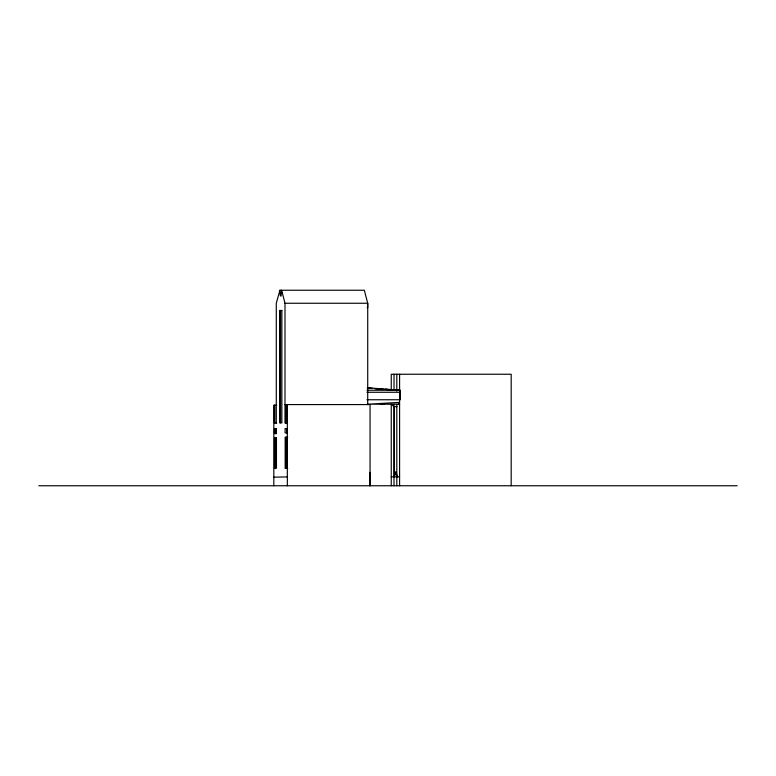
<?xml version="1.0" encoding="UTF-8"?>
<svg xmlns="http://www.w3.org/2000/svg" width="776" height="776" viewBox="0 0 776 776"><rect width="100%" height="100%" fill="white"/><g stroke="black" fill="none" stroke-linecap="round" stroke-linejoin="round"><path stroke-width="1.16" d="M398.689 404.209L399.048 402.414L367.368 404.209L399.582 404.209M367.717 404.577L367.717 303.251L364.322 290.243L279.923 290.243L276.285 303.251L276.285 423.036M394.014 476.833L395.653 472.147L396.662 473.932M395.896 472.147L394.266 476.833L394.266 406.614M398.408 404.209L399.048 402.414M380.861 404.209L384.43 403.869M273.821 477.182L287.343 476.92M279.923 290.243L280.078 292.678L282.639 292.746M280.078 292.678L280.33 295.831L281.048 296.092L281.601 290.243L284.996 303.251L367.717 303.251L367.717 307.616L367.184 307.616M366.97 390.241L400.387 390.241L400.387 399.747L366.941 399.747M366.941 392.268L400.387 392.268M284.996 404.577L370.065 404.577L370.065 485.757M276.712 405.208L273.821 405.208L273.821 485.757M397.05 406.614L394.014 406.614L391.25 404.257L391.25 485.757M276.712 423.036L274.384 423.036L274.384 405.208M287.721 437.227L285.17 437.227L285.17 468.403L287.721 468.403M391.25 476.833L399.591 476.833M38.8 485.757L737.2 485.757M372.431 388.417L367.708 388.107L371.219 388.378M383.053 389.135L374.789 388.582L381.792 389.145M385.41 389.29L399.572 390.241M385.323 389.397L392.375 389.901M367.3 387.738L399.591 390.241M395.653 472.147L397.681 476.833M511.18 485.757L511.18 374.245L391.25 374.245L391.25 389.872M399.591 374.245L399.591 485.757M396.808 374.245L396.808 391.075M396.808 404.248L396.808 485.757M394.014 374.245L394.014 389.872M394.014 404.248L394.014 485.757M369.832 472.361L369.832 485.757M287.343 404.577L287.343 485.757M287.042 404.577L287.042 423.104L284.996 423.104L284.996 303.251M286.916 437.227L286.916 468.403M286.606 428.565L286.606 432.882M286.005 404.577L286.005 423.104M285.975 437.227L285.975 468.403M280.524 310.468L280.524 422.862M275.577 428.682L275.577 433.6M275.441 437.654L275.441 468.209M274.811 405.208L274.811 423.036M281.872 310.468L279.583 310.468L279.583 422.862L281.872 422.862L281.872 310.468M286.984 428.565L285.112 428.565L285.112 432.882L286.984 432.882L286.984 428.565M276.401 428.682L274.462 428.682L274.462 433.6L276.401 433.6L276.401 428.682M276.45 437.654L274.529 437.654L274.529 468.209L276.45 468.209L276.45 437.654"/></g></svg>
